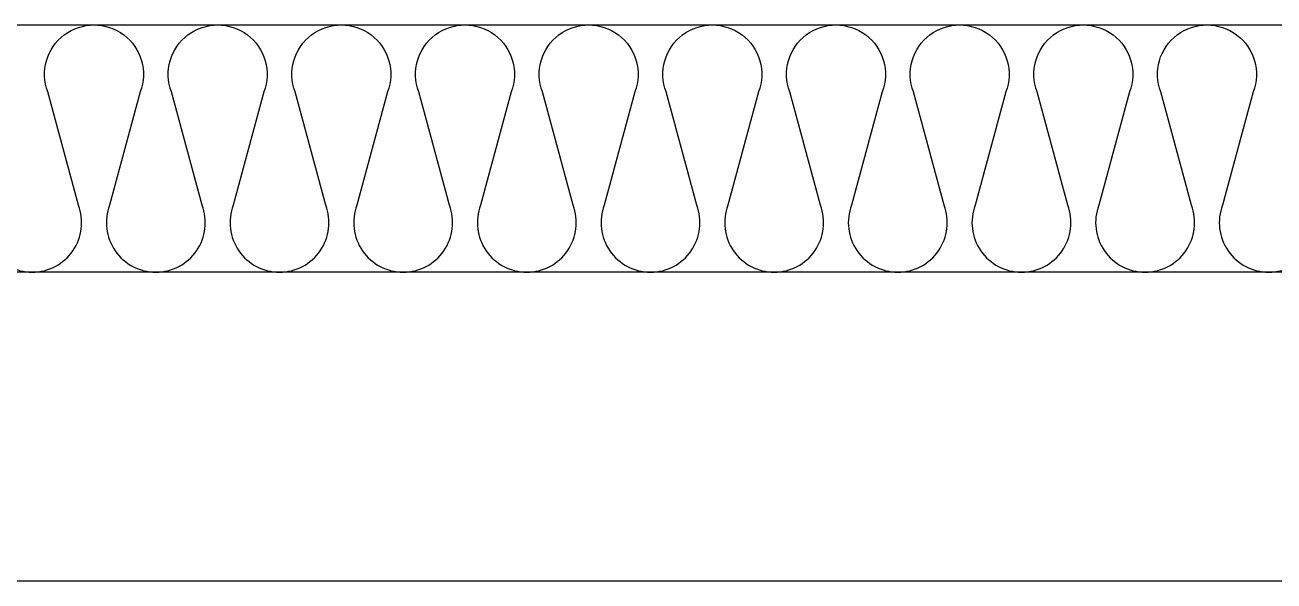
# Model space of a CAD drawing. Header units: millimetres. Extents: x -33000 to 294000, y 0 to 42408.
# Drawn here: x 233968.9 to 234372.9, y 17944.6 to 18124.6 of the extents above; entities that cross this region are included whole.
import ezdxf

# ---------------------------------------------------------------- set-up
doc = ezdxf.new("R2010")
doc.units = ezdxf.units.MM
doc.header["$LTSCALE"] = 50
doc.layers.add('arch', color=8, linetype='Continuous')

msp = doc.modelspace()

# ---------------------------------------------------------------- linework, layer by layer
at = {"layer": 'arch', "ltscale": 25}
for p, q in [((228851.21, 18124.6), (237076.21, 18124.6)), ((235541.21, 18044.6), (233501.21, 18044.6)), ((235341.21, 17944.6), (233621.21, 17944.6))]:
    msp.add_line(p, q, dxfattribs=at)
msp.add_lwpolyline([(233956.25, 18066.28, 0.524856), (233971.21, 18044.6, 0.524856), (233986.17, 18066.28), (233976.25, 18102.92, -1.449198), (234006.17, 18102.92), (233996.25, 18066.28, 0.524856), (234011.21, 18044.6, 0.524856), (234026.17, 18066.28), (234016.25, 18102.92, -1.449198), (234046.17, 18102.92), (234036.25, 18066.28, 0.524856), (234051.21, 18044.6, 0.524856), (234066.17, 18066.28), (234056.25, 18102.92, -1.449198), (234086.17, 18102.92), (234076.25, 18066.28, 0.524856), (234091.21, 18044.6, 0.524856), (234106.17, 18066.28), (234096.25, 18102.92, -1.449198), (234126.17, 18102.92), (234116.25, 18066.28, 0.524856), (234131.21, 18044.6, 0.524856), (234146.17, 18066.28), (234136.25, 18102.92, -1.449198), (234166.17, 18102.92), (234156.25, 18066.28, 0.524856), (234171.21, 18044.6, 0.524856), (234186.17, 18066.28), (234176.25, 18102.92, -1.449198), (234206.17, 18102.92), (234196.25, 18066.28, 0.524856), (234211.21, 18044.6, 0.524856), (234226.17, 18066.28), (234216.25, 18102.92, -1.449198), (234246.17, 18102.92), (234236.25, 18066.28, 0.524856), (234251.21, 18044.6, 0.524856), (234266.17, 18066.28), (234256.25, 18102.92, -1.449198), (234286.17, 18102.92), (234276.25, 18066.28, 0.524856), (234291.21, 18044.6, 0.524856), (234306.17, 18066.28), (234296.25, 18102.92, -1.449198), (234326.17, 18102.92), (234316.25, 18066.28, 0.524856), (234331.21, 18044.6, 0.524856), (234346.17, 18066.28), (234336.25, 18102.92, -1.449198), (234366.17, 18102.92), (234356.25, 18066.28, 0.524856), (234371.21, 18044.6, 0.524856), (234386.17, 18066.28)], format="xyb", dxfattribs=at)

doc.saveas('drawing.dxf')
